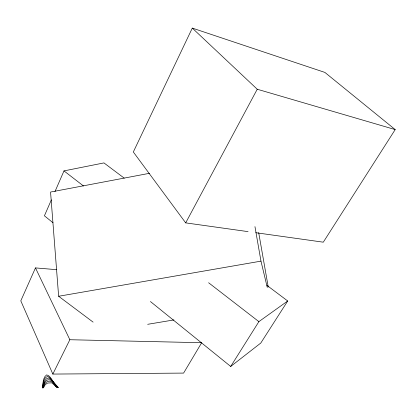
<?xml version="1.0" encoding="UTF-8"?>
<svg xmlns="http://www.w3.org/2000/svg" width="416" height="416" viewBox="0 0 416 416"><rect width="100%" height="100%" fill="white"/><g stroke="black" fill="none" stroke-linecap="round" stroke-linejoin="round"><path stroke-width="0.62" d="M51.371 199.857L44.418 215.81L52.998 222.752M54.98 191.584L63.991 170.898L103.948 162.911L124.192 178.121M35.474 267.904L20.8 300.836L52.837 374.072L183.596 373.09L201.682 342.716L69.852 339.726L35.474 267.904L56.784 269.688M255.778 232.71L323.294 242.185L395.2 129.594L324.875 72.41L192.296 28.096L133.323 151.986L185.692 222.877L248.066 231.629M52.837 374.072L69.852 339.726M185.692 222.877L257.239 89.237L192.296 28.096M150.436 301.543L230.703 366.454L258.882 321.63L287.711 300.986L266.947 285.381M287.711 300.986L260.796 343.034L230.703 366.454M149.438 173.316L50.554 192.041L58.635 296.265L93.096 322.114M58.635 296.265L260.972 261.139L267.27 287.404M147.675 324.308L173.909 319.925M257.239 89.237L395.2 129.594M63.991 170.898L83.481 185.973M208.619 282.755L258.882 321.63M258.684 232.617L268.242 287.024M254.956 226.626L260.972 261.139M42.479 386.381L42.333 387.904L42.609 387.899C43.3 384.067 43.108 377.655 47.741 376.392C52.348 378.466 54.08 384.561 58.152 387.598L58.422 387.592A64.626 39.884 28 0 1 54.74 383.412C51.813 381.004 50.669 375.497 46.639 374.868C43.004 377.244 43.254 382.554 42.479 386.381M43.046 386.698L42.89 387.894L43.17 387.889C43.768 379.324 50.528 376.371 54.881 384.634A67.99 41.824 28 0 0 57.606 387.608L57.876 387.603C54.288 384.93 52.702 379.496 48.412 377.952C44.585 378.69 43.675 383.469 43.046 386.698M43.628 386.875L43.451 387.884L44.949 385.086L46.67 383.547A8.419 5.58 25.1 0 1 48.116 382.99L51.761 382.84L54.22 384.925A53.986 33.618 27.2 0 0 56.176 386.812L57.33 387.613C54.621 385.819 53.305 381.446 49.78 381.124C46.55 380.994 44.06 383.843 43.628 386.875"/></g></svg>
